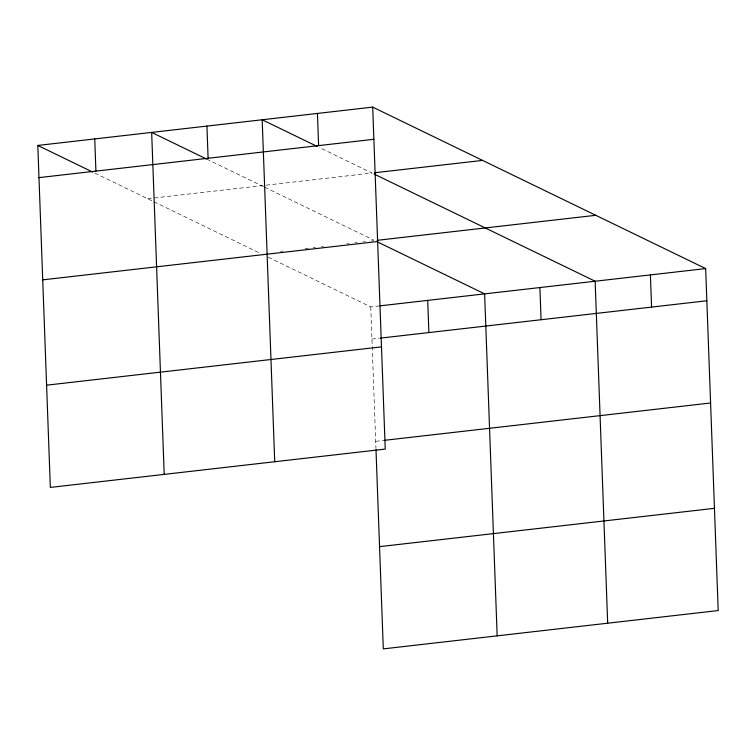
<?xml version="1.0" encoding="UTF-8"?>
<svg xmlns="http://www.w3.org/2000/svg" width="756" height="756" viewBox="0 0 756 756"><rect width="100%" height="100%" fill="white"/><g stroke="black" fill="none" stroke-linecap="round" stroke-linejoin="round"><path stroke-width="0.57" stroke-dasharray="3.78 2.83" d="M147.675 198.724L264.997 185.305M266.15 185.173L372.056 173.048L319.23 147.429M280.637 251.361L282.961 251.096M305.037 248.573L308.524 248.176M313.173 247.637L315.498 247.373M321.3 246.711L323.625 246.447M346.862 243.782L349.187 243.517M354.999 242.856L357.323 242.591M363.135 241.92L365.45 241.655M371.262 240.994L373.587 240.729M268.276 257.21L370.761 306.908L378.898 305.982M371.943 339.085L378.917 338.291M375.694 441.315L383.821 440.389M206.605 159.053L263.636 186.713M264.685 187.223L373.7 240.087M94.85 173.105L152.92 201.266M153.969 201.776L259.837 253.118M370.761 306.908L375.949 448.336"/><path stroke-width="1.13" d="M372.699 107.116L385.239 449.092L50.34 487.412L37.8 145.445L372.699 107.116L705.66 268.588L718.2 610.555L383.301 648.884L375.987 449.508M38.981 177.622L373.88 139.293M374.362 172.784L482.574 160.404M377.055 240.332L595.785 215.299M42.733 279.852L377.622 241.533M380.06 305.84L705.66 268.588M380.079 338.159L706.841 300.765M46.588 385.182L381.487 346.862M384.984 440.257L710.593 402.995M379.55 546.645L714.448 508.325M317.123 146.409L262.181 119.769L274.721 461.736M374.154 174.069L595.142 281.232L607.682 623.209M206.605 159.053L151.663 132.413L164.203 474.381M377.924 242.128L484.624 293.876L497.164 635.853M37.8 145.445L92.742 172.084M650.406 274.91L651.577 307.087M539.888 287.554L541.069 319.731M427.698 300.397L428.879 332.574M317.444 113.447L318.616 145.624M206.927 126.091L208.108 158.269M94.736 138.924L95.908 171.102"/></g></svg>
